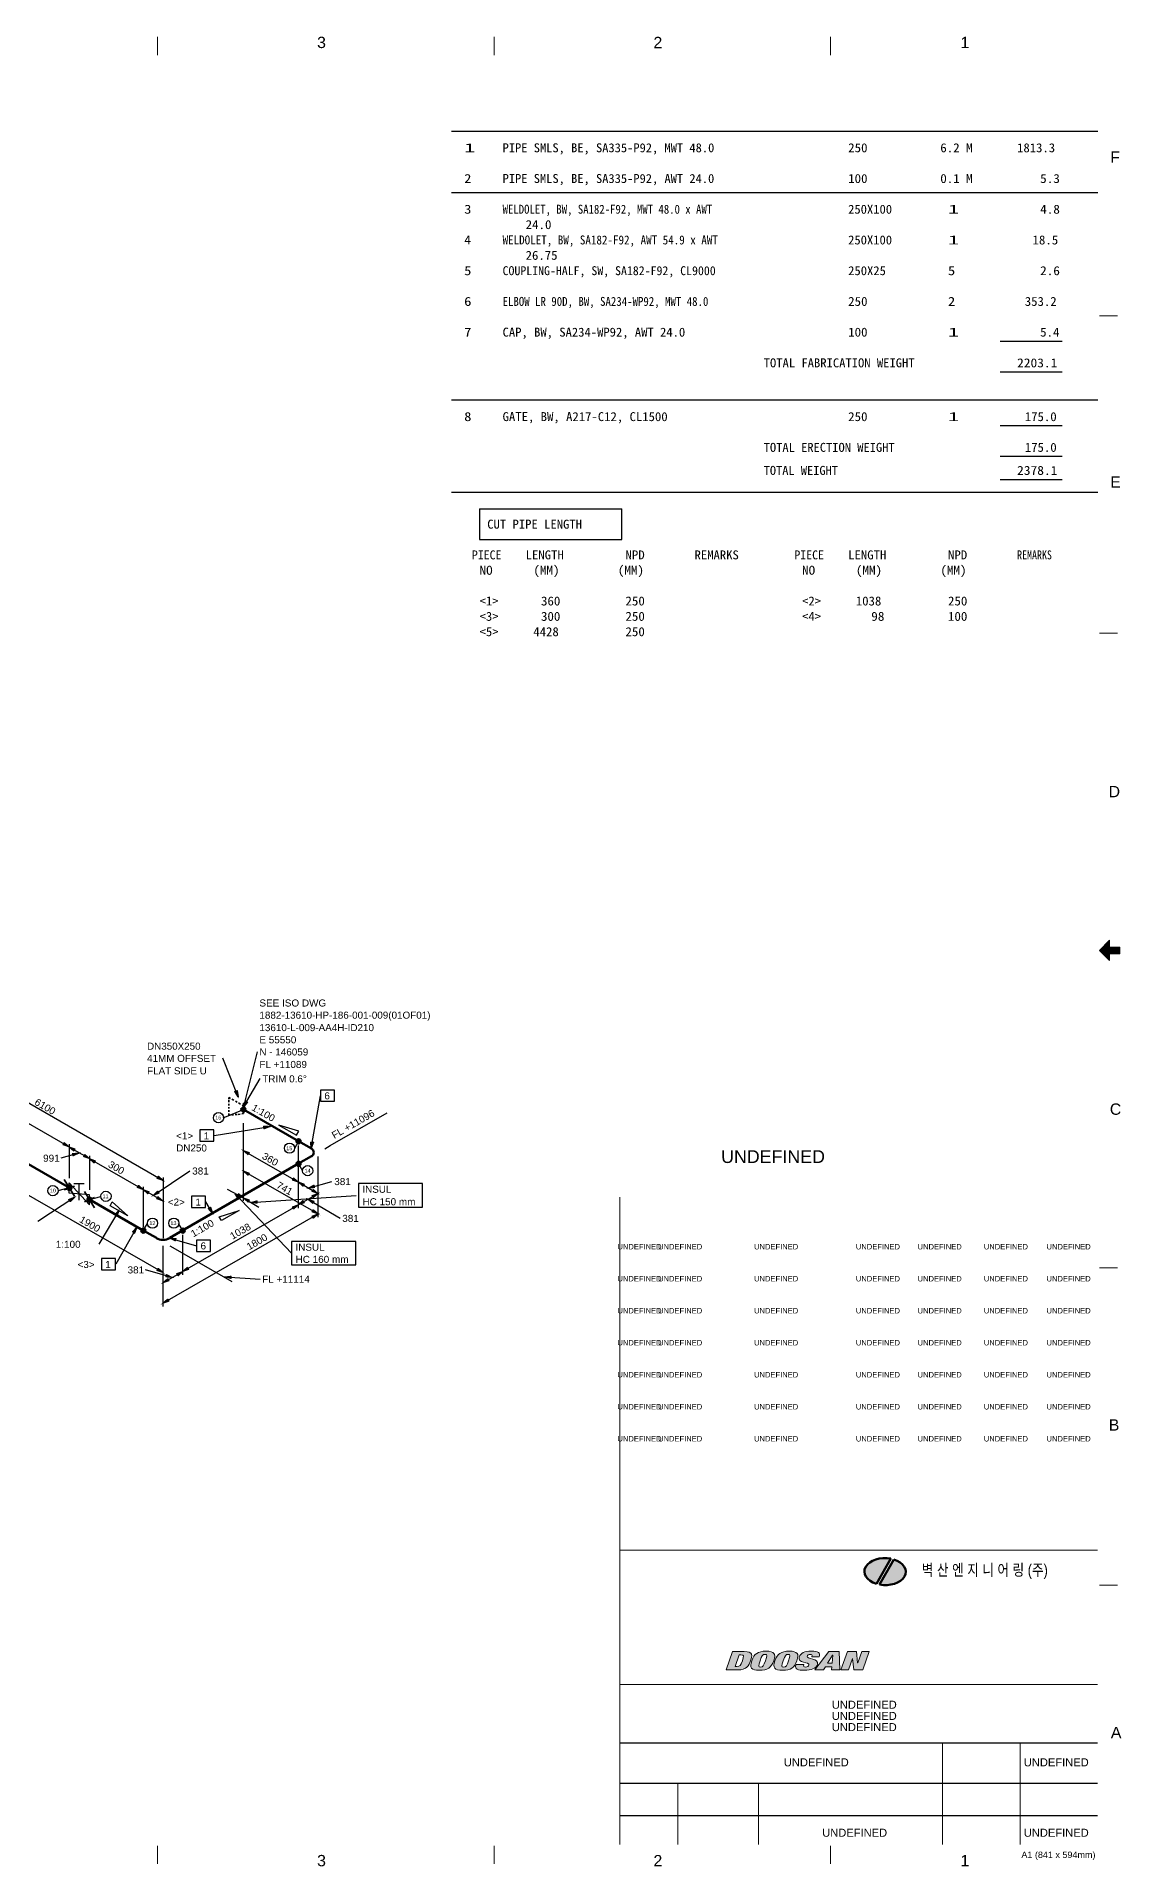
# Model space of a CAD drawing. Header units: inches. Extents: x 18 to 823, y 11 to 584.
# Drawn here: x 484 to 823, y 11 to 583 of the extents above; entities that cross this region are included whole.
import ezdxf
from ezdxf.enums import TextEntityAlignment as Align

# ---------------------------------------------------------------- set-up
doc = ezdxf.new("R2010")
doc.units = ezdxf.units.IN
doc.header["$MEASUREMENT"] = 0
for name, color, linetype in [('BG 0 -1', 7, 'Continuous'), ('BG happy form$0$TITLE-BOX', 7, 'Continuous'), ('BG VPORT', 7, 'Continuous'), ('DIMLINES', 7, 'Continuous'), ('DIMTEXT', 7, 'Continuous'), ('FRAME', 7, 'Continuous'), ('ISOTEXT', 7, 'Continuous'), ('MATLIST', 7, 'Continuous'), ('PIPE', 7, 'Continuous'), ('WELDS', 7, 'Continuous')]:
    doc.layers.add(name, color=color, linetype=linetype)
doc.styles.add('Arial', font='arial.ttf')
doc.styles.add('txt.shx', font='txt')

msp = doc.modelspace()

# ---------------------------------------------------------------- hatches: boundary and pattern name
at = {"layer": 'BG 0 -1', "linetype": 'ByBlock'}
for color, points in [(5, [(751.35, 107.39), (751.13, 107.43), (750.91, 107.47), (750.69, 107.5), (750.47, 107.52), (750.25, 107.54), (750.02, 107.56), (749.8, 107.57), (749.57, 107.57), (749.35, 107.57), (749.12, 107.57), (748.9, 107.56), (748.68, 107.54), (748.45, 107.52), (748.23, 107.5), (748.01, 107.47), (747.79, 107.43), (747.58, 107.39), (747.37, 107.35), (747.16, 107.3), (746.95, 107.24), (746.74, 107.18), (746.54, 107.12), (746.34, 107.05), (746.15, 106.98), (745.96, 106.9), (745.78, 106.82), (745.6, 106.73), (745.42, 106.64), (745.25, 106.55), (745.08, 106.45), (744.92, 106.35), (744.77, 106.24), (744.62, 106.13), (744.48, 106.02), (744.34, 105.91), (744.21, 105.79), (744.08, 105.67), (743.97, 105.54), (743.86, 105.41), (743.75, 105.28), (743.65, 105.15), (743.56, 105.02), (743.48, 104.88), (743.41, 104.74), (743.34, 104.6), (743.28, 104.46), (743.23, 104.32), (743.18, 104.18), (743.14, 104.03), (743.11, 103.89), (743.09, 103.74), (743.08, 103.59), (743.07, 103.45), (743.07, 103.3), (743.08, 103.15), (743.1, 103.01), (743.12, 102.86), (743.16, 102.71), (743.2, 102.57), (743.24, 102.42), (743.3, 102.28), (743.36, 102.14), (743.43, 102), (743.51, 101.86), (743.6, 101.72), (743.69, 101.59), (743.79, 101.45), (743.9, 101.32), (744.01, 101.2), (744.13, 101.07), (744.26, 100.95), (744.39, 100.83), (744.53, 100.71), (744.67, 100.6), (744.82, 100.49), (744.98, 100.38), (745.14, 100.28), (745.31, 100.18), (745.48, 100.08), (745.66, 99.99), (745.84, 99.9), (746.03, 99.82), (746.22, 99.74), (746.42, 99.66), (746.62, 99.59), (746.82, 99.53)]), (80, [(747.78, 99.29), (748, 99.25), (748.22, 99.21), (748.44, 99.18), (748.66, 99.16), (748.89, 99.14), (749.11, 99.12), (749.34, 99.11), (749.57, 99.11), (749.79, 99.11), (750.02, 99.12), (750.25, 99.13), (750.47, 99.14), (750.69, 99.17), (750.92, 99.19), (751.14, 99.23), (751.35, 99.26), (751.57, 99.3), (751.78, 99.35), (752, 99.4), (752.2, 99.46), (752.41, 99.52), (752.61, 99.59), (752.81, 99.66), (753, 99.73), (753.19, 99.81), (753.37, 99.9), (753.56, 99.99), (753.73, 100.08), (753.9, 100.17), (754.06, 100.27), (754.22, 100.38), (754.38, 100.49), (754.52, 100.6), (754.67, 100.71), (754.8, 100.83), (754.93, 100.95), (755.05, 101.07), (755.17, 101.2), (755.28, 101.33), (755.38, 101.46), (755.47, 101.6), (755.56, 101.73), (755.64, 101.87), (755.71, 102.01), (755.77, 102.15), (755.83, 102.29), (755.88, 102.44), (755.92, 102.58), (755.95, 102.73), (755.98, 102.88), (756, 103.02), (756.01, 103.17), (756.01, 103.32), (756, 103.47), (755.99, 103.62), (755.97, 103.76), (755.94, 103.91), (755.9, 104.06), (755.86, 104.2), (755.8, 104.35), (755.74, 104.49), (755.67, 104.63), (755.6, 104.77), (755.51, 104.91), (755.42, 105.05), (755.33, 105.18), (755.22, 105.32), (755.11, 105.45), (754.99, 105.57), (754.86, 105.7), (754.73, 105.82), (754.59, 105.94), (754.45, 106.05), (754.3, 106.17), (754.14, 106.27), (753.98, 106.38), (753.81, 106.48), (753.64, 106.58), (753.46, 106.67), (753.28, 106.76), (753.09, 106.85), (752.9, 106.93), (752.71, 107), (752.51, 107.08), (752.3, 107.14)])]:
    msp.add_hatch(color=color, dxfattribs=at).paths.add_polyline_path(points)
at = {"layer": 'BG 0 -1', "linetype": 'ByBlock', "true_color": 0x005bac}
h = msp.add_hatch(color=154, dxfattribs=at)
edge = h.paths.add_edge_path()
edge.add_spline(control_points=[(705.5, 78.38), (705.5, 78.38), (701.87, 78.38), (701.87, 78.38), (701.87, 78.38), (699.83, 72.62), (699.83, 72.62), (699.83, 72.62), (703.46, 72.62), (703.46, 72.62), (706.35, 72.62), (706.99, 73.99), (707.52, 75.5), (708.06, 77.01), (708.39, 78.38), (705.5, 78.38)], knot_values=[0, 0, 0, 0, 1, 1, 1, 2, 2, 2, 3, 3, 3, 4, 4, 4, 5, 5, 5, 5], degree=3, periodic=1)
edge = h.paths.add_edge_path(flags=0)
edge.add_spline(control_points=[(704.94, 75.5), (704.39, 73.94), (704.18, 73.7), (703.21, 73.7), (703.21, 73.7), (702.71, 73.7), (702.71, 73.7), (702.71, 73.7), (703.99, 77.3), (703.99, 77.3), (703.99, 77.3), (704.49, 77.3), (704.49, 77.3), (705.46, 77.3), (705.49, 77.06), (704.94, 75.5)], knot_values=[0, 0, 0, 0, 1, 1, 1, 2, 2, 2, 3, 3, 3, 4, 4, 4, 5, 5, 5, 5], degree=3, periodic=1)
h = msp.add_hatch(color=154, dxfattribs=at)
edge = h.paths.add_edge_path()
edge.add_spline(control_points=[(712.37, 78.49), (709.82, 78.49), (708.65, 77.65), (707.88, 75.5), (707.12, 73.34), (707.7, 72.5), (710.25, 72.5), (712.81, 72.5), (713.98, 73.34), (714.74, 75.5), (715.51, 77.65), (714.93, 78.49), (712.37, 78.49)], knot_values=[0, 0, 0, 0, 1, 1, 1, 2, 2, 2, 3, 3, 3, 4, 4, 4, 4], degree=3, periodic=1)
edge = h.paths.add_edge_path(flags=0)
edge.add_spline(control_points=[(712.16, 75.5), (711.61, 73.94), (711.38, 73.52), (710.61, 73.52), (709.85, 73.52), (709.91, 73.94), (710.47, 75.5), (711.02, 77.06), (711.25, 77.48), (712.01, 77.48), (712.78, 77.48), (712.71, 77.06), (712.16, 75.5)], knot_values=[0, 0, 0, 0, 1, 1, 1, 2, 2, 2, 3, 3, 3, 4, 4, 4, 4], degree=3, periodic=1)
h = msp.add_hatch(color=154, dxfattribs=at)
edge = h.paths.add_edge_path()
edge.add_spline(control_points=[(719.61, 78.49), (717.05, 78.49), (715.88, 77.65), (715.12, 75.5), (714.35, 73.34), (714.93, 72.5), (717.49, 72.5), (720.05, 72.5), (721.22, 73.34), (721.98, 75.5), (722.74, 77.65), (722.17, 78.49), (719.61, 78.49)], knot_values=[0, 0, 0, 0, 1, 1, 1, 2, 2, 2, 3, 3, 3, 4, 4, 4, 4], degree=3, periodic=1)
edge = h.paths.add_edge_path(flags=0)
edge.add_spline(control_points=[(719.4, 75.5), (718.85, 73.94), (718.62, 73.52), (717.85, 73.52), (717.08, 73.52), (717.15, 73.94), (717.7, 75.5), (718.25, 77.06), (718.48, 77.48), (719.25, 77.48), (720.02, 77.48), (719.95, 77.06), (719.4, 75.5)], knot_values=[0, 0, 0, 0, 1, 1, 1, 2, 2, 2, 3, 3, 3, 4, 4, 4, 4], degree=3, periodic=1)
h = msp.add_hatch(color=154, dxfattribs=at)
edge = h.paths.add_edge_path()
edge.add_spline(control_points=[(728.37, 74.28), (729.11, 76.39), (724.82, 75.83), (725.23, 76.97), (725.32, 77.23), (725.65, 77.48), (726.19, 77.48), (726.67, 77.48), (726.8, 77.19), (726.68, 76.85), (726.68, 76.85), (726.63, 76.72), (726.63, 76.72), (726.63, 76.72), (728.97, 76.72), (728.97, 76.72), (729.41, 77.95), (728.67, 78.49), (726.49, 78.49), (724.38, 78.49), (723.12, 77.86), (722.71, 76.69), (721.98, 74.65), (726.11, 75.22), (725.71, 74.08), (725.6, 73.76), (725.22, 73.52), (724.71, 73.52), (724.22, 73.52), (723.95, 73.7), (724.12, 74.19), (724.12, 74.19), (724.17, 74.33), (724.17, 74.33), (724.17, 74.33), (721.75, 74.33), (721.75, 74.33), (721.75, 74.33), (721.68, 74.13), (721.68, 74.13), (721.25, 72.93), (722.26, 72.5), (724.33, 72.5), (726.54, 72.5), (727.93, 73.05), (728.37, 74.28)], knot_values=[0, 0, 0, 0, 1, 1, 1, 2, 2, 2, 3, 3, 3, 4, 4, 4, 5, 5, 5, 6, 6, 6, 7, 7, 7, 8, 8, 8, 9, 9, 9, 10, 10, 10, 11, 11, 11, 12, 12, 12, 13, 13, 13, 14, 14, 14, 15, 15, 15, 15], degree=3, periodic=1)
h = msp.add_hatch(color=154, dxfattribs=at)
h.paths.add_polyline_path([(732, 78.38), (727.62, 72.62), (730.29, 72.62), (730.9, 73.62), (732.89, 73.62), (732.79, 72.62), (735.45, 72.62), (735.15, 78.38)])
h.paths.add_polyline_path([(732.99, 74.76), (731.59, 74.76), (733.15, 77.2), (733.17, 77.2)], flags=0)
msp.add_hatch(color=154, dxfattribs=at).paths.add_polyline_path([(742.24, 78.38), (740.99, 74.83), (740.96, 74.83), (740.6, 78.38), (737.8, 78.38), (735.76, 72.62), (738.1, 72.62), (739.36, 76.18), (739.39, 76.18), (739.8, 72.62), (742.54, 72.62), (744.59, 78.38)])
at = {"layer": 'DIMLINES', "linetype": 'Continuous'}
for points in [[(492.68, 236.68), (494.52, 236.04), (493.08, 237.32)], [(496.28, 235.4), (494.44, 236.04), (495.88, 234.76)], [(550.76, 234.28), (548.92, 234.92), (550.36, 233.64)], [(495.8, 233.24), (497.56, 234.12), (495.64, 233.96)], [(499.08, 233), (500.92, 232.36), (499.48, 233.64)], [(502.68, 231.72), (500.84, 232.36), (502.28, 231.08)], [(515.88, 223.32), (517.72, 222.68), (516.28, 223.96)], [(522.04, 226.2), (523.88, 225.56), (522.44, 226.84)], [(550.76, 227.88), (548.92, 228.52), (550.36, 227.24)], [(564.36, 225.64), (566.2, 225), (564.76, 226.28)], [(567.96, 224.44), (566.12, 225.08), (567.56, 223.8)], [(571, 224.04), (569.24, 223.16), (571.16, 223.32)], [(519.48, 222.04), (517.64, 222.68), (519.08, 221.4)], [(522.12, 222.2), (520.76, 220.84), (522.6, 221.56)], [(521.96, 219.8), (523.8, 219.16), (522.36, 220.44)], [(548.04, 220.28), (546.44, 221.4), (547.48, 219.72)], [(547.16, 220.76), (549, 220.12), (547.56, 221.4)], [(550.76, 219.48), (548.92, 220.12), (550.36, 218.84)], [(553.24, 219.16), (551.32, 218.68), (553.24, 218.44)], [(564.76, 216.68), (566.2, 217.96), (564.36, 217.32)], [(567.56, 219.24), (566.12, 217.96), (567.96, 218.6)], [(571, 219.08), (569.16, 219.72), (570.6, 218.44)], [(570.44, 222.12), (572.28, 221.48), (570.84, 222.76)], [(570.92, 220.2), (572.36, 221.48), (570.52, 220.84)], [(570.52, 215.72), (572.36, 215.08), (570.92, 216.36)], [(570.92, 213.8), (572.36, 215.08), (570.52, 214.44)], [(522.04, 197.4), (523.88, 196.76), (522.44, 198.04)], [(525.24, 194.84), (523.8, 193.56), (525.64, 194.2)], [(524.84, 195.4), (526.76, 195.24), (525, 196.12)], [(528.6, 195.8), (530.04, 197.08), (528.2, 196.44)], [(531.4, 198.36), (529.96, 197.08), (531.8, 197.72)], [(525.24, 188.44), (523.8, 187.16), (525.64, 187.8)]]:
    msp.add_hatch(color=2, dxfattribs=at).paths.add_polyline_path(points)
at = {"layer": 'ISOTEXT', "linetype": 'Continuous'}
for points in [[(546.28, 253.32), (547.32, 251.72), (547, 253.64)], [(549, 249.72), (548.92, 247.8), (549.72, 249.56)], [(549.64, 250.44), (549, 248.6), (550.28, 250.04)], [(555.48, 241.72), (557.32, 242.44), (555.4, 242.52)], [(570.12, 237.56), (570.2, 235.64), (570.92, 237.48)], [(494.92, 219), (496.28, 220.36), (494.44, 219.64)], [(509.4, 214.36), (510.04, 216.2), (508.76, 214.76)], [(538.04, 216.76), (539.32, 215.32), (538.68, 217.16)], [(515, 209.08), (515.64, 210.92), (514.36, 209.48)], [(527.88, 207.4), (525.96, 207.56), (527.72, 206.68)], [(545.08, 195.64), (543.16, 195.4), (545.08, 194.92)]]:
    msp.add_hatch(color=2, dxfattribs=at).paths.add_polyline_path(points)
at = {"layer": 'WELDS', "linetype": 'Continuous'}
h = msp.add_hatch(color=7, dxfattribs=at)
edge = h.paths.add_edge_path()
edge.add_arc((549, 247.72), 0.76, 0, 360)
h = msp.add_hatch(color=7, dxfattribs=at)
edge = h.paths.add_edge_path()
edge.add_arc((566.2, 237.8), 0.76, 0, 360)
h = msp.add_hatch(color=7, dxfattribs=at)
edge = h.paths.add_edge_path()
edge.add_arc((566.2, 230.76), 0.76, 0, 360)
h = msp.add_hatch(color=7, dxfattribs=at)
edge = h.paths.add_edge_path()
edge.add_arc((494.6, 223.24), 0.76, 0, 360)
h = msp.add_hatch(color=7, dxfattribs=at)
edge = h.paths.add_edge_path()
edge.add_arc((500.92, 219.56), 0.76, 0, 360)
h = msp.add_hatch(color=7, dxfattribs=at)
edge = h.paths.add_edge_path()
edge.add_arc((517.72, 209.88), 0.76, 0, 360)
h = msp.add_hatch(color=7, dxfattribs=at)
edge = h.paths.add_edge_path()
edge.add_arc((530.04, 209.88), 0.76, 0, 360)

# ---------------------------------------------------------------- linework, layer by layer
at = {"layer": 'BG 0 -1', "color": 7, "linetype": 'Continuous', "lineweight": 9}
for p, q in [((522.2, 577.17), (522.2, 582.83)), ((627.33, 577.17), (627.33, 582.83)), ((732.45, 577.17), (732.45, 582.83)), ((816.56, 495.71), (822.22, 495.71)), ((816.56, 396.57), (822.22, 396.57)), ((819.72, 300.61), (816.54, 297.43)), ((816.54, 297.43), (819.72, 294.24)), ((819.72, 294.26), (816.55, 297.43)), ((819.72, 294.38), (816.61, 297.5)), ((819.72, 294.51), (816.67, 297.56)), ((819.72, 294.63), (816.74, 297.62)), ((819.72, 294.76), (816.8, 297.68)), ((819.72, 294.88), (816.86, 297.75)), ((819.72, 295.01), (816.92, 297.81)), ((819.72, 295.13), (816.99, 297.87)), ((819.72, 295.26), (817.05, 297.93)), ((819.72, 295.38), (817.11, 298)), ((819.72, 295.51), (817.17, 298.06)), ((819.72, 295.63), (817.24, 298.12)), ((819.72, 295.76), (817.3, 298.18)), ((819.72, 295.88), (817.36, 298.25)), ((819.72, 296.01), (817.42, 298.31)), ((819.72, 296.13), (817.49, 298.37)), ((819.72, 296.26), (817.55, 298.43)), ((819.74, 296.37), (817.61, 298.5)), ((819.87, 296.37), (817.67, 298.56)), ((819.99, 296.37), (817.74, 298.62)), ((820.12, 296.37), (817.8, 298.68)), ((820.24, 296.37), (817.86, 298.75)), ((820.37, 296.37), (817.92, 298.81)), ((820.49, 296.37), (817.99, 298.87)), ((820.62, 296.37), (818.05, 298.93)), ((820.74, 296.37), (818.11, 299)), ((820.87, 296.37), (818.17, 299.06)), ((820.99, 296.37), (818.24, 299.12)), ((821.12, 296.37), (818.3, 299.18)), ((821.24, 296.37), (818.36, 299.25)), ((821.37, 296.37), (818.42, 299.31)), ((821.49, 296.37), (818.49, 299.37)), ((821.62, 296.37), (818.55, 299.43)), ((821.74, 296.37), (818.61, 299.5)), ((819.72, 298.51), (818.67, 299.56)), ((819.72, 298.63), (818.74, 299.62)), ((819.72, 298.76), (818.8, 299.68)), ((819.72, 298.88), (818.86, 299.75)), ((819.72, 299.01), (818.92, 299.81)), ((819.72, 299.13), (818.99, 299.87)), ((819.72, 299.26), (819.05, 299.93)), ((819.72, 299.38), (819.11, 300)), ((819.72, 299.51), (819.17, 300.06)), ((819.72, 299.63), (819.24, 300.12)), ((819.72, 299.76), (819.3, 300.18)), ((819.72, 299.89), (819.36, 300.25)), ((819.72, 300.01), (819.42, 300.31)), ((819.72, 300.14), (819.49, 300.37)), ((819.72, 300.26), (819.55, 300.43)), ((819.72, 300.39), (819.61, 300.5)), ((819.72, 300.51), (819.67, 300.56)), ((819.72, 298.49), (819.72, 300.61)), ((819.72, 298.49), (822.91, 298.49)), ((821.87, 296.37), (819.75, 298.49)), ((821.99, 296.37), (819.87, 298.49)), ((822.12, 296.37), (820, 298.49)), ((822.24, 296.37), (820.12, 298.49)), ((822.37, 296.37), (820.25, 298.49)), ((822.49, 296.37), (820.37, 298.49)), ((822.62, 296.37), (820.5, 298.49)), ((822.74, 296.37), (820.62, 298.49)), ((822.87, 296.37), (820.75, 298.49)), ((822.91, 296.45), (820.87, 298.49)), ((822.91, 296.58), (821, 298.49)), ((822.91, 296.7), (821.12, 298.49)), ((822.91, 296.83), (821.25, 298.49)), ((822.91, 296.95), (821.37, 298.49)), ((822.91, 297.08), (821.5, 298.49)), ((822.91, 297.2), (821.62, 298.49)), ((822.91, 297.33), (821.75, 298.49)), ((822.91, 297.45), (821.87, 298.49)), ((822.91, 297.58), (822, 298.49)), ((822.91, 297.7), (822.12, 298.49)), ((822.91, 297.83), (822.25, 298.49)), ((822.91, 297.95), (822.37, 298.49)), ((822.91, 298.08), (822.5, 298.49)), ((822.91, 298.2), (822.62, 298.49)), ((822.91, 298.33), (822.75, 298.49)), ((822.91, 298.45), (822.87, 298.49)), ((822.91, 298.49), (822.91, 296.37)), ((819.72, 294.24), (819.72, 296.37)), ((819.72, 296.37), (822.91, 296.37)), ((666.66, 220.36), (666.66, 18.11)), ((816.56, 198.28), (822.22, 198.28)), ((666.66, 110.04), (815.93, 110.04)), ((816.56, 99.14), (822.22, 99.14)), ((666.66, 68.03), (815.93, 68.03)), ((767.52, 49.88), (767.52, 18.11)), ((791.73, 49.88), (791.73, 18.11)), ((684.82, 37.27), (684.82, 18.11)), ((710.03, 37.27), (710.03, 18.11)), ((522.2, 17.68), (522.2, 12.02)), ((627.33, 17.68), (627.33, 12.02)), ((732.45, 17.68), (732.45, 12.02))]:
    msp.add_line(p, q, dxfattribs=at)
at = {"layer": 'BG 0 -1', "color": 7, "linetype": 'Continuous', "lineweight": 0}
for points in [[(751.35, 107.39), (751.13, 107.43), (750.91, 107.47), (750.69, 107.5), (750.47, 107.52), (750.25, 107.54), (750.02, 107.56), (749.8, 107.57), (749.57, 107.57), (749.35, 107.57), (749.12, 107.57), (748.9, 107.56), (748.68, 107.54), (748.45, 107.52), (748.23, 107.5), (748.01, 107.47), (747.79, 107.43), (747.58, 107.39), (747.37, 107.35), (747.16, 107.3), (746.95, 107.24), (746.74, 107.18), (746.54, 107.12), (746.34, 107.05), (746.15, 106.98), (745.96, 106.9), (745.78, 106.82), (745.6, 106.73), (745.42, 106.64), (745.25, 106.55), (745.08, 106.45), (744.92, 106.35), (744.77, 106.24), (744.62, 106.13), (744.48, 106.02), (744.34, 105.91), (744.21, 105.79), (744.08, 105.67), (743.97, 105.54), (743.86, 105.41), (743.75, 105.28), (743.65, 105.15), (743.56, 105.02), (743.48, 104.88), (743.41, 104.74), (743.34, 104.6), (743.28, 104.46), (743.23, 104.32), (743.18, 104.18), (743.14, 104.03), (743.11, 103.89), (743.09, 103.74), (743.08, 103.59), (743.07, 103.45), (743.07, 103.3), (743.08, 103.15), (743.1, 103.01), (743.12, 102.86), (743.16, 102.71), (743.2, 102.57), (743.24, 102.42), (743.3, 102.28), (743.36, 102.14), (743.43, 102), (743.51, 101.86), (743.6, 101.72), (743.69, 101.59), (743.79, 101.45), (743.9, 101.32), (744.01, 101.2), (744.13, 101.07), (744.26, 100.95), (744.39, 100.83), (744.53, 100.71), (744.67, 100.6), (744.82, 100.49), (744.98, 100.38), (745.14, 100.28), (745.31, 100.18), (745.48, 100.08), (745.66, 99.99), (745.84, 99.9), (746.03, 99.82), (746.22, 99.74), (746.42, 99.66), (746.62, 99.59), (746.82, 99.53)], [(747.78, 99.29), (748, 99.25), (748.22, 99.21), (748.44, 99.18), (748.66, 99.16), (748.89, 99.14), (749.11, 99.12), (749.34, 99.11), (749.57, 99.11), (749.79, 99.11), (750.02, 99.12), (750.25, 99.13), (750.47, 99.14), (750.69, 99.17), (750.92, 99.19), (751.14, 99.23), (751.35, 99.26), (751.57, 99.3), (751.78, 99.35), (752, 99.4), (752.2, 99.46), (752.41, 99.52), (752.61, 99.59), (752.81, 99.66), (753, 99.73), (753.19, 99.81), (753.37, 99.9), (753.56, 99.99), (753.73, 100.08), (753.9, 100.17), (754.06, 100.27), (754.22, 100.38), (754.38, 100.49), (754.52, 100.6), (754.67, 100.71), (754.8, 100.83), (754.93, 100.95), (755.05, 101.07), (755.17, 101.2), (755.28, 101.33), (755.38, 101.46), (755.47, 101.6), (755.56, 101.73), (755.64, 101.87), (755.71, 102.01), (755.77, 102.15), (755.83, 102.29), (755.88, 102.44), (755.92, 102.58), (755.95, 102.73), (755.98, 102.88), (756, 103.02), (756.01, 103.17), (756.01, 103.32), (756, 103.47), (755.99, 103.62), (755.97, 103.76), (755.94, 103.91), (755.9, 104.06), (755.86, 104.2), (755.8, 104.35), (755.74, 104.49), (755.67, 104.63), (755.6, 104.77), (755.51, 104.91), (755.42, 105.05), (755.33, 105.18), (755.22, 105.32), (755.11, 105.45), (754.99, 105.57), (754.86, 105.7), (754.73, 105.82), (754.59, 105.94), (754.45, 106.05), (754.3, 106.17), (754.14, 106.27), (753.98, 106.38), (753.81, 106.48), (753.64, 106.58), (753.46, 106.67), (753.28, 106.76), (753.09, 106.85), (752.9, 106.93), (752.71, 107), (752.51, 107.08), (752.3, 107.14)], [(732, 78.38), (727.62, 72.62), (730.29, 72.62), (730.9, 73.62), (732.89, 73.62), (732.79, 72.62), (735.45, 72.62), (735.15, 78.38)], [(732.99, 74.76), (731.59, 74.76), (733.15, 77.2), (733.17, 77.2)], [(742.24, 78.38), (740.99, 74.83), (740.96, 74.83), (740.6, 78.38), (737.8, 78.38), (735.76, 72.62), (738.1, 72.62), (739.36, 76.18), (739.39, 76.18), (739.8, 72.62), (742.54, 72.62), (744.59, 78.38)]]:
    msp.add_lwpolyline(points, close=True, dxfattribs=at)
for points, knots in [([(705.5, 78.38), (705.5, 78.38), (701.87, 78.38), (701.87, 78.38), (701.87, 78.38), (699.83, 72.62), (699.83, 72.62), (699.83, 72.62), (703.46, 72.62), (703.46, 72.62), (706.35, 72.62), (706.99, 73.99), (707.52, 75.5), (708.06, 77.01), (708.39, 78.38), (705.5, 78.38)], [0, 0, 0, 0, 1, 1, 1, 2, 2, 2, 3, 3, 3, 4, 4, 4, 5, 5, 5, 5]), ([(704.94, 75.5), (704.39, 73.94), (704.18, 73.7), (703.21, 73.7), (703.21, 73.7), (702.71, 73.7), (702.71, 73.7), (702.71, 73.7), (703.99, 77.3), (703.99, 77.3), (703.99, 77.3), (704.49, 77.3), (704.49, 77.3), (705.46, 77.3), (705.49, 77.06), (704.94, 75.5)], [0, 0, 0, 0, 1, 1, 1, 2, 2, 2, 3, 3, 3, 4, 4, 4, 5, 5, 5, 5]), ([(712.37, 78.49), (709.82, 78.49), (708.65, 77.65), (707.88, 75.5), (707.12, 73.34), (707.7, 72.5), (710.25, 72.5), (712.81, 72.5), (713.98, 73.34), (714.74, 75.5), (715.51, 77.65), (714.93, 78.49), (712.37, 78.49)], [0, 0, 0, 0, 1, 1, 1, 2, 2, 2, 3, 3, 3, 4, 4, 4, 4]), ([(712.16, 75.5), (711.61, 73.94), (711.38, 73.52), (710.61, 73.52), (709.85, 73.52), (709.91, 73.94), (710.47, 75.5), (711.02, 77.06), (711.25, 77.48), (712.01, 77.48), (712.78, 77.48), (712.71, 77.06), (712.16, 75.5)], [0, 0, 0, 0, 1, 1, 1, 2, 2, 2, 3, 3, 3, 4, 4, 4, 4]), ([(719.61, 78.49), (717.05, 78.49), (715.88, 77.65), (715.12, 75.5), (714.35, 73.34), (714.93, 72.5), (717.49, 72.5), (720.05, 72.5), (721.22, 73.34), (721.98, 75.5), (722.74, 77.65), (722.17, 78.49), (719.61, 78.49)], [0, 0, 0, 0, 1, 1, 1, 2, 2, 2, 3, 3, 3, 4, 4, 4, 4]), ([(719.4, 75.5), (718.85, 73.94), (718.62, 73.52), (717.85, 73.52), (717.08, 73.52), (717.15, 73.94), (717.7, 75.5), (718.25, 77.06), (718.48, 77.48), (719.25, 77.48), (720.02, 77.48), (719.95, 77.06), (719.4, 75.5)], [0, 0, 0, 0, 1, 1, 1, 2, 2, 2, 3, 3, 3, 4, 4, 4, 4]), ([(728.37, 74.28), (729.11, 76.39), (724.82, 75.83), (725.23, 76.97), (725.32, 77.23), (725.65, 77.48), (726.19, 77.48), (726.67, 77.48), (726.8, 77.19), (726.68, 76.85), (726.68, 76.85), (726.63, 76.72), (726.63, 76.72), (726.63, 76.72), (728.97, 76.72), (728.97, 76.72), (729.41, 77.95), (728.67, 78.49), (726.49, 78.49), (724.38, 78.49), (723.12, 77.86), (722.71, 76.69), (721.98, 74.65), (726.11, 75.22), (725.71, 74.08), (725.6, 73.76), (725.22, 73.52), (724.71, 73.52), (724.22, 73.52), (723.95, 73.7), (724.12, 74.19), (724.12, 74.19), (724.17, 74.33), (724.17, 74.33), (724.17, 74.33), (721.75, 74.33), (721.75, 74.33), (721.75, 74.33), (721.68, 74.13), (721.68, 74.13), (721.25, 72.93), (722.26, 72.5), (724.33, 72.5), (726.54, 72.5), (727.93, 73.05), (728.37, 74.28)], [0, 0, 0, 0, 1, 1, 1, 2, 2, 2, 3, 3, 3, 4, 4, 4, 5, 5, 5, 6, 6, 6, 7, 7, 7, 8, 8, 8, 9, 9, 9, 10, 10, 10, 11, 11, 11, 12, 12, 12, 13, 13, 13, 14, 14, 14, 15, 15, 15, 15])]:
    msp.add_open_spline(points, degree=3, knots=knots, dxfattribs=at)
at = {"layer": 'BG happy form$0$TITLE-BOX', "color": 5, "linetype": 'Continuous', "lineweight": 100}
msp.add_line((746.82, 99.53), (751.35, 107.39), dxfattribs=at)
at = {"layer": 'BG happy form$0$TITLE-BOX', "color": 80, "linetype": 'Continuous', "lineweight": 100}
msp.add_line((747.78, 99.29), (752.3, 107.14), dxfattribs=at)
at = {"layer": 'BG happy form$0$TITLE-BOX', "color": 5, "linetype": 'Continuous', "lineweight": 100}
msp.add_ellipse((749.54, 103.34), major_axis=(6.47, -0.1), ratio=0.654054, start_param=1.298066, end_param=4.288804, dxfattribs=at)
at = {"layer": 'BG happy form$0$TITLE-BOX', "color": 80, "linetype": 'Continuous', "lineweight": 100}
msp.add_ellipse((749.54, 103.34), major_axis=(-6.47, 0.1), ratio=0.654054, start_param=1.305326, end_param=4.281544, dxfattribs=at)
at = {"layer": 'BG VPORT', "color": 7, "linetype": 'Continuous', "lineweight": 25}
for p, q in [((666.66, 49.88), (815.93, 49.88)), ((666.66, 37.27), (815.93, 37.27)), ((666.66, 27.18), (815.93, 27.18))]:
    msp.add_line(p, q, dxfattribs=at)
at = {"layer": 'DIMLINES', "color": 2, "linetype": 'Continuous', "lineweight": 30}
for p, q in [((72.44, 485.72), (523.88, 225.56)), ((435.88, 269.72), (494.52, 236.04)), ((576.12, 236.44), (593.88, 246.68)), ((549, 219.16), (549, 243.4)), ((492.68, 236.68), (493.08, 237.32)), ((494.52, 236.04), (492.68, 236.68)), ((493.08, 237.32), (494.52, 236.04)), ((494.44, 236.04), (496.28, 235.4)), ((495.88, 234.76), (494.44, 236.04)), ((494.44, 236.04), (500.92, 232.36)), ((494.52, 236.92), (494.52, 226.28)), ((496.28, 235.4), (495.88, 234.76)), ((548.92, 234.92), (550.76, 234.28)), ((550.36, 233.64), (548.92, 234.92)), ((548.92, 234.92), (566.2, 225)), ((566.2, 223.96), (566.2, 236.52)), ((574.44, 235.48), (576.12, 236.44)), ((497.56, 234.12), (491.96, 232.52)), ((495.64, 233.96), (497.56, 234.12)), ((495.8, 233.24), (495.64, 233.96)), ((497.56, 234.12), (495.8, 233.24)), ((499.08, 233), (499.48, 233.64)), ((500.92, 232.36), (499.08, 233)), ((499.48, 233.64), (500.92, 232.36)), ((500.84, 232.36), (502.68, 231.72)), ((502.28, 231.08), (500.84, 232.36)), ((500.84, 232.36), (517.72, 222.68)), ((500.92, 233.24), (500.92, 222.6)), ((502.68, 231.72), (502.28, 231.08)), ((550.76, 234.28), (550.36, 233.64)), ((566.2, 216.92), (566.2, 229.48)), ((572.36, 214.04), (572.36, 233)), ((478.2, 223), (523.88, 196.76)), ((515.88, 223.32), (516.28, 223.96)), ((517.72, 222.68), (515.88, 223.32)), ((516.28, 223.96), (517.72, 222.68)), ((517.72, 223.56), (517.72, 211)), ((520.76, 220.84), (532.28, 228.52)), ((522.04, 226.2), (522.44, 226.84)), ((523.88, 225.56), (522.04, 226.2)), ((522.44, 226.84), (523.88, 225.56)), ((523.88, 226.44), (523.88, 207.48)), ((548.92, 228.52), (550.76, 227.88)), ((550.36, 227.24), (548.92, 228.52)), ((548.92, 228.52), (572.36, 215.08)), ((550.76, 227.88), (550.36, 227.24)), ((564.36, 225.64), (564.76, 226.28)), ((566.2, 225), (564.36, 225.64)), ((564.76, 226.28), (566.2, 225)), ((566.12, 225.08), (567.96, 224.44)), ((567.56, 223.8), (566.12, 225.08)), ((566.12, 225.08), (572.28, 221.48)), ((567.96, 224.44), (567.56, 223.8)), ((569.24, 223.16), (576.68, 225.24)), ((569.24, 223.16), (571, 224.04)), ((571.16, 223.32), (569.24, 223.16)), ((571, 224.04), (571.16, 223.32)), ((605, 224.6), (584.92, 224.6)), ((584.92, 224.6), (584.92, 217.24)), ((605, 217.24), (605, 224.6)), ((517.64, 222.68), (519.48, 222.04)), ((519.08, 221.4), (517.64, 222.68)), ((517.64, 222.68), (523.8, 219.16)), ((519.48, 222.04), (519.08, 221.4)), ((520.76, 220.84), (522.12, 222.2)), ((522.6, 221.56), (520.76, 220.84)), ((521.96, 219.8), (522.36, 220.44)), ((523.8, 219.16), (521.96, 219.8)), ((522.12, 222.2), (522.6, 221.56)), ((522.36, 220.44), (523.8, 219.16)), ((529.96, 197.08), (566.2, 217.96)), ((543.88, 222.84), (549, 220.12)), ((546.44, 221.4), (548.04, 220.28)), ((547.48, 219.72), (546.44, 221.4)), ((546.44, 221.4), (564.04, 202.84)), ((547.16, 220.76), (547.56, 221.4)), ((549, 220.12), (547.16, 220.76)), ((548.04, 220.28), (547.48, 219.72)), ((547.56, 221.4), (549, 220.12)), ((548.92, 220.12), (550.76, 219.48)), ((550.36, 218.84), (548.92, 220.12)), ((548.92, 220.12), (553.8, 217.16)), ((550.76, 219.48), (550.36, 218.84)), ((551.32, 218.68), (553.24, 219.16)), ((553.24, 218.44), (551.32, 218.68)), ((553.24, 219.16), (553.24, 218.44)), ((564.36, 217.32), (566.2, 217.96)), ((564.76, 216.68), (564.36, 217.32)), ((566.2, 217.96), (564.76, 216.68)), ((566.12, 217.96), (572.36, 221.48)), ((566.12, 217.96), (567.56, 219.24)), ((567.96, 218.6), (566.12, 217.96)), ((567.56, 219.24), (567.96, 218.6)), ((569.16, 219.72), (571, 219.08)), ((570.6, 218.44), (569.16, 219.72)), ((570.44, 222.12), (570.84, 222.76)), ((572.28, 221.48), (570.44, 222.12)), ((570.52, 220.84), (572.36, 221.48)), ((570.92, 220.2), (570.52, 220.84)), ((571, 219.08), (570.6, 218.44)), ((570.84, 222.76), (572.28, 221.48)), ((572.36, 221.48), (570.92, 220.2)), ((523.8, 187.16), (572.36, 215.08)), ((570.52, 215.72), (570.92, 216.36)), ((572.36, 215.08), (570.52, 215.72)), ((570.52, 214.44), (572.36, 215.08)), ((570.92, 213.8), (570.52, 214.44)), ((570.92, 216.36), (572.36, 215.08)), ((572.36, 215.08), (570.92, 213.8)), ((584.92, 217.24), (605, 217.24)), ((530.04, 196.04), (530.04, 208.6)), ((584.12, 206.52), (564.04, 206.52)), ((564.04, 206.52), (564.04, 199.16)), ((584.12, 199.16), (584.12, 206.52)), ((523.88, 186.12), (523.88, 205.08)), ((525.96, 205.16), (527.64, 204.2)), ((527.64, 204.2), (545.4, 193.96)), ((526.76, 195.24), (518.36, 197.64)), ((522.04, 197.4), (522.44, 198.04)), ((523.88, 196.76), (522.04, 197.4)), ((522.44, 198.04), (523.88, 196.76)), ((523.8, 193.56), (530.04, 197.08)), ((523.8, 193.56), (525.24, 194.84)), ((524.84, 195.4), (525, 196.12)), ((526.76, 195.24), (524.84, 195.4)), ((525, 196.12), (526.76, 195.24)), ((525.24, 194.84), (525.64, 194.2)), ((528.2, 196.44), (530.04, 197.08)), ((528.6, 195.8), (528.2, 196.44)), ((530.04, 197.08), (528.6, 195.8)), ((529.96, 197.08), (531.4, 198.36)), ((531.8, 197.72), (529.96, 197.08)), ((531.4, 198.36), (531.8, 197.72)), ((564.04, 199.16), (584.12, 199.16)), ((525.64, 194.2), (523.8, 193.56)), ((523.8, 187.16), (525.24, 188.44)), ((525.64, 187.8), (523.8, 187.16)), ((525.24, 188.44), (525.64, 187.8))]:
    msp.add_line(p, q, dxfattribs=at)
at = {"layer": 'DIMLINES', "color": 2, "linetype": 'Continuous', "lineweight": 30, "const_width": 0.3}
for points in [[(492.68, 236.68), (494.52, 236.04), (493.08, 237.32)], [(496.28, 235.4), (494.44, 236.04), (495.88, 234.76)], [(550.76, 234.28), (548.92, 234.92), (550.36, 233.64)], [(495.8, 233.24), (497.56, 234.12), (495.64, 233.96)], [(499.08, 233), (500.92, 232.36), (499.48, 233.64)], [(502.68, 231.72), (500.84, 232.36), (502.28, 231.08)], [(550.76, 227.88), (548.92, 228.52), (550.36, 227.24)], [(515.88, 223.32), (517.72, 222.68), (516.28, 223.96)], [(519.48, 222.04), (517.64, 222.68), (519.08, 221.4)], [(522.04, 226.2), (523.88, 225.56), (522.44, 226.84)], [(564.36, 225.64), (566.2, 225), (564.76, 226.28)], [(567.96, 224.44), (566.12, 225.08), (567.56, 223.8)], [(571, 224.04), (569.24, 223.16), (571.16, 223.32)], [(570.44, 222.12), (572.28, 221.48), (570.84, 222.76)], [(522.12, 222.2), (520.76, 220.84), (522.6, 221.56)], [(521.96, 219.8), (523.8, 219.16), (522.36, 220.44)], [(548.04, 220.28), (546.44, 221.4), (547.48, 219.72)], [(547.16, 220.76), (549, 220.12), (547.56, 221.4)], [(550.76, 219.48), (548.92, 220.12), (550.36, 218.84)], [(553.24, 219.16), (551.32, 218.68), (553.24, 218.44)], [(564.76, 216.68), (566.2, 217.96), (564.36, 217.32)], [(567.56, 219.24), (566.12, 217.96), (567.96, 218.6)], [(571, 219.08), (569.16, 219.72), (570.6, 218.44)], [(570.92, 220.2), (572.36, 221.48), (570.52, 220.84)], [(570.52, 215.72), (572.36, 215.08), (570.92, 216.36)], [(570.92, 213.8), (572.36, 215.08), (570.52, 214.44)], [(522.04, 197.4), (523.88, 196.76), (522.44, 198.04)], [(525.24, 194.84), (523.8, 193.56), (525.64, 194.2)], [(524.84, 195.4), (526.76, 195.24), (525, 196.12)], [(528.6, 195.8), (530.04, 197.08), (528.2, 196.44)], [(531.4, 198.36), (529.96, 197.08), (531.8, 197.72)], [(525.24, 188.44), (523.8, 187.16), (525.64, 187.8)]]:
    msp.add_lwpolyline(points, close=True, dxfattribs=at)
at = {"layer": 'FRAME', "color": 2, "linetype": 'Continuous', "lineweight": 30}
for p, q in [((560.12, 242.84), (565.64, 239.72)), ((566.28, 240.92), (560.12, 242.84)), ((565.64, 239.72), (566.28, 240.92)), ((507.32, 217.64), (507.96, 218.84)), ((512.84, 214.52), (507.32, 217.64)), ((507.96, 218.84), (512.84, 214.52)), ((541.4, 214.2), (547.64, 216.12)), ((542.12, 213), (541.4, 214.2)), ((547.64, 216.12), (542.12, 213))]:
    msp.add_line(p, q, dxfattribs=at)
at = {"layer": 'ISOTEXT', "color": 2, "linetype": 'Continuous', "lineweight": 30}
for p, q in [((547.32, 251.72), (542.52, 263.72)), ((548.92, 247.8), (553.4, 265.72)), ((549, 248.6), (554.28, 257.4)), ((546.28, 253.32), (547, 253.64)), ((547.32, 251.72), (546.28, 253.32)), ((547, 253.64), (547.32, 251.72)), ((570.2, 235.64), (573.08, 252.04)), ((577.48, 253.8), (573.08, 253.8)), ((573.08, 253.8), (573.08, 250.28)), ((577.48, 250.28), (577.48, 253.8)), ((542.68, 245.08), (549, 247.72)), ((548.92, 247.8), (549, 249.72)), ((549.72, 249.56), (548.92, 247.8)), ((549, 248.6), (549.64, 250.44)), ((550.28, 250.04), (549, 248.6)), ((549, 249.72), (549.72, 249.56)), ((549.64, 250.44), (550.28, 250.04)), ((573.08, 250.28), (577.48, 250.28)), ((539.8, 241.32), (535.4, 241.32)), ((535.4, 241.32), (535.4, 237.8)), ((539.8, 237.8), (539.8, 241.32)), ((539.88, 239.56), (557.32, 242.44)), ((555.48, 241.72), (555.4, 242.52)), ((555.4, 242.52), (557.32, 242.44)), ((557.32, 242.44), (555.48, 241.72)), ((535.4, 237.8), (539.8, 237.8)), ((566.2, 237.8), (564.92, 235.56)), ((570.2, 235.64), (570.12, 237.56)), ((570.12, 237.56), (570.92, 237.48)), ((570.92, 237.48), (570.2, 235.64)), ((566.2, 230.76), (567.48, 228.52)), ((494.52, 223.24), (491, 222.28)), ((496.28, 220.36), (484.76, 212.68)), ((494.44, 219.64), (496.28, 220.36)), ((494.92, 219), (494.44, 219.64)), ((496.28, 220.36), (494.92, 219)), ((500.92, 219.56), (504.44, 220.52)), ((537.16, 220.6), (532.76, 220.6)), ((532.76, 220.6), (532.76, 217.08)), ((537.16, 217.08), (537.16, 220.6)), ((539.32, 215.32), (537.24, 218.84)), ((551.32, 218.68), (584.28, 220.84)), ((569.16, 219.72), (579.24, 213.72)), ((510.04, 216.2), (503.8, 205.64)), ((508.76, 214.76), (510.04, 216.2)), ((509.4, 214.36), (508.76, 214.76)), ((510.04, 216.2), (509.4, 214.36)), ((517.72, 209.88), (519, 212.12)), ((530.04, 209.88), (528.76, 212.12)), ((532.76, 217.08), (537.16, 217.08)), ((538.04, 216.76), (538.68, 217.16)), ((539.32, 215.32), (538.04, 216.76)), ((538.68, 217.16), (539.32, 215.32)), ((515.64, 210.92), (509.08, 199.4)), ((514.36, 209.48), (515.64, 210.92)), ((515, 209.08), (514.36, 209.48)), ((515.64, 210.92), (515, 209.08)), ((525.96, 207.56), (534.36, 205.16)), ((525.96, 207.56), (527.88, 207.4)), ((527.72, 206.68), (525.96, 207.56)), ((527.88, 207.4), (527.72, 206.68)), ((538.76, 206.92), (534.36, 206.92)), ((534.36, 206.92), (534.36, 203.4)), ((538.76, 203.4), (538.76, 206.92)), ((509, 201.16), (504.6, 201.16)), ((504.6, 201.16), (504.6, 197.64)), ((509, 197.64), (509, 201.16)), ((534.36, 203.4), (538.76, 203.4)), ((504.6, 197.64), (509, 197.64)), ((543.16, 195.4), (545.08, 195.64)), ((543.16, 195.4), (554.28, 194.76)), ((545.08, 194.92), (543.16, 195.4)), ((545.08, 195.64), (545.08, 194.92))]:
    msp.add_line(p, q, dxfattribs=at)
at = {"layer": 'ISOTEXT', "color": 2, "linetype": 'Continuous', "lineweight": 30, "const_width": 0.3}
for points in [[(546.28, 253.32), (547.32, 251.72), (547, 253.64)], [(549.64, 250.44), (549, 248.6), (550.28, 250.04)], [(549, 249.72), (548.92, 247.8), (549.72, 249.56)], [(555.48, 241.72), (557.32, 242.44), (555.4, 242.52)], [(570.12, 237.56), (570.2, 235.64), (570.92, 237.48)], [(494.92, 219), (496.28, 220.36), (494.44, 219.64)], [(538.04, 216.76), (539.32, 215.32), (538.68, 217.16)], [(509.4, 214.36), (510.04, 216.2), (508.76, 214.76)], [(515, 209.08), (515.64, 210.92), (514.36, 209.48)], [(527.88, 207.4), (525.96, 207.56), (527.72, 206.68)], [(545.08, 195.64), (543.16, 195.4), (545.08, 194.92)]]:
    msp.add_lwpolyline(points, close=True, dxfattribs=at)
at = {"layer": 'ISOTEXT', "color": 2, "linetype": 'Continuous', "lineweight": 30}
for centre in [(541.24, 245.16), (563.4, 235.64), (569.08, 228.6), (489.48, 222.36), (506.04, 220.6), (520.6, 212.2), (527.24, 212.2)]:
    msp.add_circle(centre, 1.6, dxfattribs=at)
at = {"layer": 'MATLIST', "color": 2, "linetype": 'Continuous', "lineweight": 30}
for p, q in [((614, 553.4), (816, 553.4)), ((614, 534.2), (816, 534.2)), ((785.5, 487.8), (804.9, 487.8)), ((785.5, 478.2), (804.9, 478.2)), ((614, 469.4), (816, 469.4)), ((785.5, 461.4), (804.9, 461.4)), ((785.5, 451.8), (804.9, 451.8)), ((614, 440.6), (816, 440.6)), ((785.5, 444.6), (804.9, 444.6)), ((622.8, 435.4), (667.3, 435.4)), ((622.8, 435.4), (622.8, 425.8)), ((667.3, 425.8), (667.3, 435.4)), ((622.8, 425.8), (667.3, 425.8))]:
    msp.add_line(p, q, dxfattribs=at)
at = {"layer": 'PIPE', "color": 7, "linetype": 'Continuous', "lineweight": 35}
for p, q in [((544.4, 251.5), (544.4, 251)), ((545, 251.2), (544.4, 251.5)), ((544.4, 250.6), (544.4, 250)), ((544.4, 249.5), (544.4, 249)), ((544.4, 248.5), (544.4, 248)), ((544.4, 247.5), (544.4, 247)), ((544.4, 246.5), (544.4, 245.9)), ((544.4, 245.9), (544.9, 245.9)), ((546, 250.6), (545.4, 250.9)), ((545.4, 246), (545.9, 246.1)), ((546.4, 246.2), (547, 246.2)), ((547, 250), (546.5, 250.3)), ((547.4, 246.2), (548, 246.3)), ((548.1, 249.4), (547.5, 249.8)), ((548.5, 246.4), (549, 246.5)), ((549, 248.9), (548.6, 249.1)), ((549, 248.4), (549, 248.9)), ((549, 247.4), (549, 247.9)), ((549, 246.5), (549, 247))]:
    msp.add_line(p, q, dxfattribs=at)
at = {"layer": 'PIPE', "color": 7, "linetype": 'Continuous', "lineweight": 50}
for p, q in [((549, 247.7), (566.2, 237.8)), ((566.2, 237.8), (570.3, 235.5)), ((494.6, 223.2), (478.4, 232.6)), ((566.2, 230.8), (530, 209.9)), ((570.3, 233.1), (566.2, 230.8)), ((517.7, 209.9), (500.9, 219.6)), ((521.8, 207.6), (517.7, 209.9)), ((530, 209.9), (526, 207.6))]:
    msp.add_line(p, q, dxfattribs=at)
for centre, radius, start, end in [((569.59, 234.28), 1.39, 299.981, 60.018), ((523.88, 211.16), 4.16, 240.019, 299.981)]:
    msp.add_arc(centre, radius, start, end, dxfattribs=at)
at = {"layer": 'WELDS', "color": 7, "linetype": 'Continuous', "lineweight": 35}
for p, q in [((496.2, 220.6), (493, 225.8)), ((496.2, 223.8), (493, 222.6)), ((502.5, 217), (499.3, 222.1)), ((502.5, 220.2), (499.3, 218.9))]:
    msp.add_line(p, q, dxfattribs=at)
at = {"layer": 'WELDS', "color": 7, "linetype": 'Continuous', "lineweight": 25}
for p, q in [((494.5, 221.6), (494.5, 224.8)), ((494.5, 224.8), (500.9, 217.9)), ((496, 224.6), (499.2, 224.6)), ((497.7, 219.4), (497.7, 224.6)), ((500.9, 221.1), (494.5, 221.6)), ((500.9, 219.5), (500.9, 221.1)), ((500.9, 217.9), (500.9, 219.5))]:
    msp.add_line(p, q, dxfattribs=at)
at = {"layer": 'WELDS', "color": 7, "linetype": 'Continuous', "lineweight": 35}
for centre in [(549, 247.72), (549, 247.72), (566.2, 237.8), (566.2, 237.8), (566.2, 230.76), (566.2, 230.76), (494.6, 223.24), (494.6, 223.24), (500.92, 219.56), (500.92, 219.56), (517.72, 209.88), (517.72, 209.88), (530.04, 209.88), (530.04, 209.88)]:
    msp.add_circle(centre, 0.76, dxfattribs=at)

# ---------------------------------------------------------------- texts
at = {"layer": 'BG 0 -1', "color": 7, "style": 'Arial'}
for s, height, width, p in [('3', 3.54, 1.008516, (573.41, 581.12)), ('2', 3.54, 1.008516, (678.53, 581.12)), ('1', 3.54, 1.008516, (774.48, 581.1)), ('3', 3.54, 1.008516, (573.41, 13.05)), ('2', 3.54, 1.008516, (678.53, 13.05)), ('1', 3.54, 1.008516, (774.48, 13.05)), ('A1 (841 x 594mm)', 2, 1.007335, (803.72, 14.61))]:
    msp.add_text(s, height=height, dxfattribs=dict(at, width=width)).set_placement(p, align=Align.MIDDLE)
for s, height, width, p in [('F', 3.54, 0.993934, (819.94, 543.5)), ('E', 3.54, 1.004063, (819.91, 442.02)), ('D', 3.54, 0.992063, (819.44, 345.28)), ('C', 3.54, 0.992063, (819.79, 246.06)), ('B ', 3.537, 1.005373, (819.44, 147.39)), ('벽 산 엔 지 니 어 링 (주)', 3.5574, 0.808848, (761.03, 102.08)), ('A', 3.54, 1.004063, (820.1, 51.29))]:
    msp.add_text(s, height=height, dxfattribs=dict(at, width=width)).set_placement(p)
at = {"layer": 'DIMLINES', "color": 2, "style": 'Arial'}
for s, width, p in [('INSUL', 0.999439, (586.2, 221.7)), ('HC 150 mm', 1.010172, (586.2, 217.8)), ('INSUL', 0.999439, (565.3, 203.6)), ('HC 160 mm', 1.010172, (565.3, 199.8))]:
    msp.add_text(s, height=2.2, dxfattribs=dict(at, width=width)).set_placement(p)
at = {"layer": 'DIMTEXT', "color": 2, "style": 'Arial', "width": 1.008516}
for s, rotation, p in [('6100', 330, (483.5, 249.4)), ('300', 330, (506.5, 229.9)), ('360', 330, (554.6, 232.5)), ('741', 330, (559.1, 223.4)), ('1900', 330, (497.5, 212.7)), ('1038', 30, (545.6, 207)), ('1800', 30, (550.8, 203.7))]:
    msp.add_text(s, height=2.2, rotation=rotation, dxfattribs=at).set_placement(p)
for s, p in [('991', (486.4, 231.4)), ('381', (533, 227.4)), ('381', (577.4, 224.1)), ('381', (579.9, 212.6)), ('381', (512.8, 196.5))]:
    msp.add_text(s, height=2.2, dxfattribs=at).set_placement(p)
at = {"layer": 'FRAME', "color": 2, "style": 'Arial', "width": 0.995787}
for height, p in [(4, (698.3, 231)), (1.7, (665.9, 204)), (1.7, (678.6, 204)), (1.7, (708.6, 204)), (1.7, (740.4, 204)), (1.7, (759.7, 204)), (1.7, (780.4, 204)), (1.7, (800, 204)), (1.7, (665.9, 194)), (1.7, (678.6, 194)), (1.7, (708.6, 194)), (1.7, (740.4, 194)), (1.7, (759.7, 194)), (1.7, (780.4, 194)), (1.7, (800, 194)), (1.7, (665.9, 184)), (1.7, (678.6, 184)), (1.7, (708.6, 184)), (1.7, (740.4, 184)), (1.7, (759.7, 184)), (1.7, (780.4, 184)), (1.7, (800, 184)), (1.7, (665.9, 174)), (1.7, (678.6, 174)), (1.7, (708.6, 174)), (1.7, (740.4, 174)), (1.7, (759.7, 174)), (1.7, (780.4, 174)), (1.7, (800, 174)), (1.7, (665.9, 164)), (1.7, (678.6, 164)), (1.7, (708.6, 164)), (1.7, (740.4, 164)), (1.7, (759.7, 164)), (1.7, (780.4, 164)), (1.7, (800, 164)), (1.7, (665.9, 154)), (1.7, (678.6, 154)), (1.7, (708.6, 154)), (1.7, (740.4, 154)), (1.7, (759.7, 154)), (1.7, (780.4, 154)), (1.7, (800, 154)), (1.7, (665.9, 144)), (1.7, (678.6, 144)), (1.7, (708.6, 144)), (1.7, (740.4, 144)), (1.7, (759.7, 144)), (1.7, (780.4, 144)), (1.7, (800, 144)), (2.5, (732.9, 60.5)), (2.5, (732.9, 57)), (2.5, (732.9, 53.5)), (2.5, (717.9, 42.5)), (2.5, (792.9, 42.5)), (2.5, (729.9, 20.5)), (2.5, (792.9, 20.5))]:
    msp.add_text('UNDEFINED', height=height, dxfattribs=at).set_placement(p)
at = {"layer": 'ISOTEXT', "color": 2, "style": 'Arial'}
for s, height, width, p in [('SEE ISO DWG', 2.2, 1.00983, (554, 279.9)), ('1882-13610-HP-186-001-009(01OF01)', 2.2, 1.003206, (554, 276.1)), ('13610-L-009-AA4H-ID210', 2.2, 1.002891, (554, 272.2)), ('E 55550', 2.2, 1.007719, (554, 268.4)), ('41MM OFFSET', 2.2, 1.000983, (518.9, 262.6)), ('DN350X250', 2.2, 0.99789, (518.9, 266.4)), ('N - 146059', 2.2, 1.004313, (554, 264.6)), ('FLAT SIDE U', 2.2, 1.002751, (518.9, 258.7)), ('FL +11089', 2.2, 1.004042, (554, 260.7)), ('TRIM 0.6°', 2.2, 1.00446, (554.9, 256.2)), ('6', 2.2, 1.008516, (574.3, 250.9)), ('<1>', 2.2, 0.993892, (528, 238.4)), ('1', 2.2, 1.008516, (536.6, 238.4)), ('16', 1.2, 1.008516, (540.2, 244.6)), ('DN250', 2.2, 1.000881, (528, 234.6)), ('15', 1.2, 1.008516, (562.4, 235)), ('14', 1.2, 1.008516, (568.1, 228)), ('10', 1.2, 1.008516, (488.5, 221.8)), ('11', 1.2, 1.008516, (505, 220)), ('<2>', 2.2, 0.993892, (525.4, 217.7)), ('1', 2.2, 1.008516, (534, 217.7)), ('12', 1.2, 1.008516, (519.6, 211.6)), ('13', 1.2, 1.008516, (526.2, 211.6)), (' 1:100', 2.2, 1.008516, (489.5, 204.5)), ('6', 2.2, 1.008516, (535.6, 204)), ('<3>', 2.2, 0.993892, (497.2, 198.2)), ('1', 2.2, 1.008516, (505.8, 198.2)), ('FL +11114', 2.2, 1.004042, (554.9, 193.6))]:
    msp.add_text(s, height=height, dxfattribs=dict(at, width=width)).set_placement(p)
for s, rotation, width, p in [(' 1:100', 330, 1.008516, (550.6, 248.1)), ('FL +11096', 30, 1.004042, (577.4, 238.5)), (' 1:100', 30, 1.008516, (532.6, 207.3))]:
    msp.add_text(s, height=2.2, rotation=rotation, dxfattribs=dict(at, width=width)).set_placement(p)
at = {"layer": 'MATLIST', "color": 2, "style": 'txt.shx'}
for s, width, p in [('1', 1.830635, (618, 546.8)), ('PIPE SMLS, BE, SA335-P92, MWT 48.0', 1.021734, (630, 546.8)), ('250', 1.059841, (738, 546.8)), ('6.2 M', 1.059009, (766.8, 546.8)), ('1813.3', 1.03956, (790.8, 546.8)), ('2', 1.184529, (618, 537.2)), ('PIPE SMLS, BE, SA335-P92, AWT 24.0', 1.021573, (630, 537.2)), ('100', 1.059841, (738, 537.2)), ('0.1 M', 1.059009, (766.8, 537.2)), ('5.3', 1.081317, (798, 537.2)), ('3', 1.184529, (618, 527.6)), ('WELDOLET, BW, SA182-F92, MWT 48.0 x AWT', 0.88178, (630, 527.6)), ('250X100', 1.028897, (738, 527.6)), ('1', 1.830635, (769.2, 527.6)), ('4.8', 1.081317, (798, 527.6)), ('4', 1.118721, (618, 518)), ('WELDOLET, BW, SA182-F92, AWT 54.9 x AWT', 0.905776, (630, 518)), ('24.0', 1.059088, (637.2, 522.8)), ('250X100', 1.028897, (738, 518)), ('1', 1.830635, (769.2, 518)), ('18.5', 1.059088, (795.6, 518)), ('26.75', 1.047079, (637.2, 513.2)), ('5', 1.184529, (618, 508.4)), ('COUPLING-HALF, SW, SA182-F92, CL9000', 0.97143, (630, 508.4)), ('250X25', 1.032666, (738, 508.4)), ('5', 1.184529, (769.2, 508.4)), ('2.6', 1.081317, (798, 508.4)), ('6', 1.184529, (618, 498.8)), ('ELBOW LR 90D, BW, SA234-WP92, MWT 48.0', 0.888567, (630, 498.8)), ('250', 1.059841, (738, 498.8)), ('2', 1.184529, (769.2, 498.8)), ('353.2', 1.047079, (793.2, 498.8)), ('7', 1.184529, (618, 489.2)), ('CAP, BW, SA234-WP92, AWT 24.0', 1.033466, (630, 489.2)), ('100', 1.059841, (738, 489.2)), ('1', 1.830635, (769.2, 489.2)), ('5.4', 1.05879, (798, 489.2)), ('TOTAL FABRICATION WEIGHT', 1.031985, (711.6, 479.6)), ('2203.1', 1.101316, (790.8, 479.6)), ('8', 1.184529, (618, 462.8)), ('GATE, BW, A217-C12, CL1500', 1.041736, (630, 462.8)), ('250', 1.059841, (738, 462.8)), ('1', 1.830635, (769.2, 462.8)), ('175.0', 1.047079, (793.2, 462.8)), ('TOTAL ERECTION WEIGHT', 1.023161, (711.6, 453.2)), ('175.0', 1.047079, (793.2, 453.2)), ('TOTAL WEIGHT', 1.015825, (711.6, 446)), ('2378.1', 1.101316, (790.8, 446)), ('CUT PIPE LENGTH', 1.036836, (625.2, 429.2)), ('PIECE', 0.970054, (620.4, 419.6)), ('NO', 1.075844, (622.8, 414.8)), ('LENGTH', 1.043763, (637.2, 419.6)), ('(MM)', 1.078767, (639.6, 414.8)), ('(MM)', 1.078767, (666, 414.8)), ('NPD', 1.053223, (668.4, 419.6)), ('REMARKS', 1.037113, (690, 419.6)), ('PIECE', 0.970054, (721.2, 419.6)), ('NO', 1.075844, (723.6, 414.8)), ('LENGTH', 1.043763, (738, 419.6)), ('(MM)', 1.078767, (740.4, 414.8)), ('(MM)', 1.078767, (766.8, 414.8)), ('NPD', 1.053223, (769.2, 419.6)), ('REMARKS', 0.816089, (790.8, 419.6)), ('<1>', 1.04131, (622.8, 405.2)), ('360', 1.059841, (642, 405.2)), ('250', 1.059841, (668.4, 405.2)), ('<2>', 1.04131, (723.6, 405.2)), ('1038', 1.046077, (740.4, 405.2)), ('250', 1.059841, (769.2, 405.2)), ('<3>', 1.04131, (622.8, 400.4)), ('300', 1.059841, (642, 400.4)), ('250', 1.059841, (668.4, 400.4)), ('<4>', 1.04131, (723.6, 400.4)), ('98', 1.088486, (745.2, 400.4)), ('100', 1.059841, (769.2, 400.4)), ('<5>', 1.04131, (622.8, 395.6)), ('4428', 1.046077, (639.6, 395.6)), ('250', 1.059841, (668.4, 395.6))]:
    msp.add_text(s, height=2.8, dxfattribs=dict(at, width=width)).set_placement(p)

doc.saveas('drawing.dxf')
